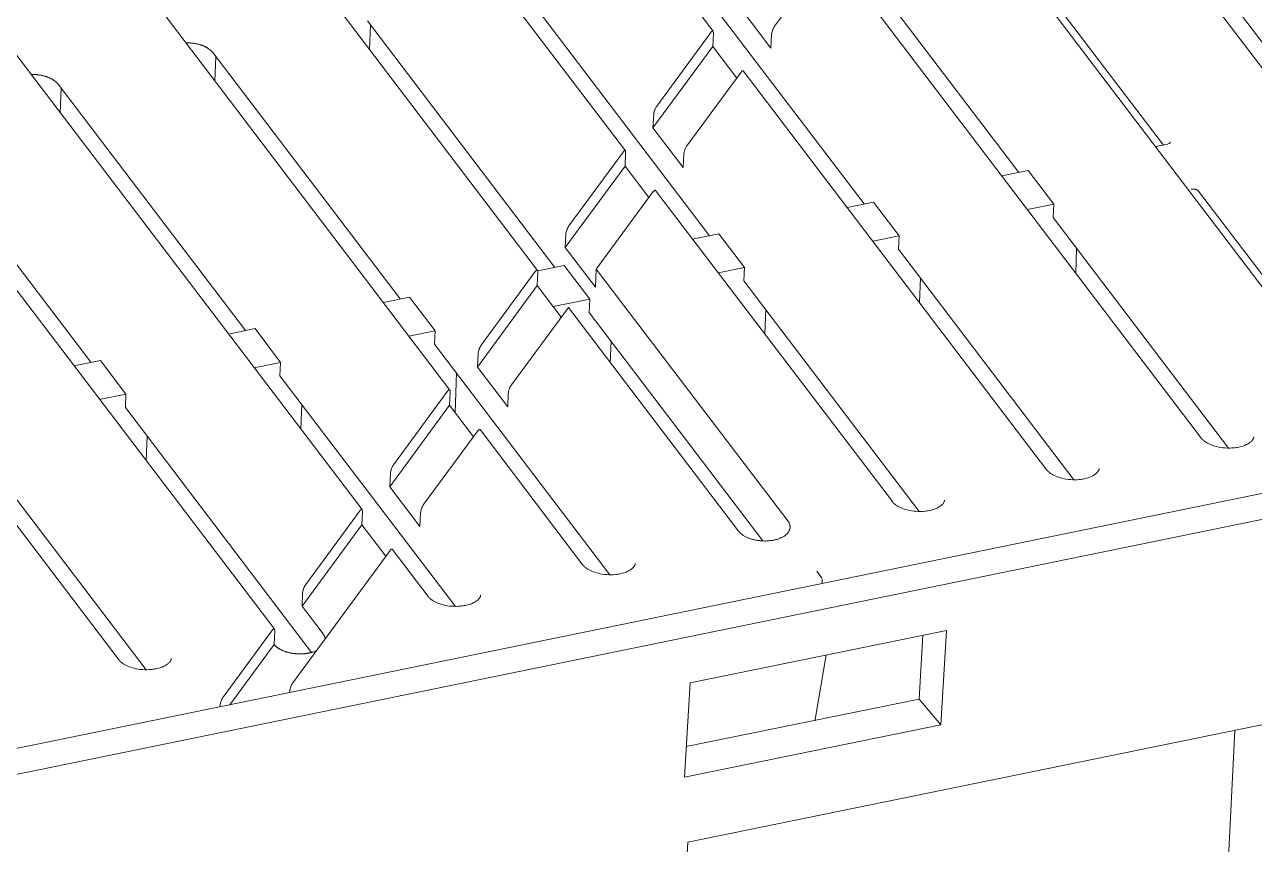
# Model space of a CAD drawing. Header units: millimetres. Extents: x 4267 to 8467, y 166 to 3136.
# Drawn here: x 5061.4 to 5165.8, y 1918.8 to 1988.4 of the extents above; entities that cross this region are included whole.
import ezdxf

# ---------------------------------------------------------------- set-up
doc = ezdxf.new("R2010")
doc.units = ezdxf.units.MM

msp = doc.modelspace()

# ---------------------------------------------------------------- linework, layer by layer
at = {"linetype": 'Continuous', "lineweight": 5}
for p, q in [((5184.27, 1961.27, 326.37), (5150.95, 2005.06, 326.37)), ((5174.35, 1955.74, 326.37), (5138.58, 2002.75, 326.37)), ((5170.91, 1981.01, 326.37), (5155, 2001.92, 326.37)), ((5158.05, 1978.18, 326.37), (5141.87, 1999.45, 326.37)), ((5119.83, 1987.84, 326.37), (5112.68, 1997.23, 326.37)), ((5145.78, 1975.86, 326.37), (5129.86, 1996.77, 326.37)), ((5112.38, 1977.69, 326.37), (5099.55, 1994.54, 326.37)), ((5132.65, 1973.18, 326.37), (5116.74, 1994.09, 326.37)), ((5129.65, 1994.52, 326.37), (5125.05, 1988.26, 326.37)), ((5161.29, 1953.29, 326.37), (5129.84, 1994.62, 326.37)), ((5104.93, 1967.54, 326.37), (5086.43, 1991.85, 326.37)), ((5119.52, 1970.49, 326.37), (5103.61, 1991.4, 326.37)), ((5097.48, 1957.39, 326.37), (5073.3, 1989.17, 326.37)), ((5124.73, 1986.41, 326.37), (5122.17, 1989.78, 326.37)), ((5106.39, 1967.8, 326.37), (5090.48, 1988.71, 326.37)), ((5090.74, 1988.37, 326.37), (5090.67, 1986.28, 326.37)), ((5115.04, 1981.48, 326.37), (5119.63, 1987.74, 326.37)), ((5119.85, 1987.68, 326.37), (5119.79, 1986.54, 326.37)), ((5124.79, 1987.56, 326.37), (5124.73, 1986.41, 326.37)), ((5090.03, 1947.25, 326.37), (5060.17, 1986.48, 326.37)), ((5093.26, 1965.12, 326.37), (5077.35, 1986.03, 326.37)), ((5077.61, 1985.68, 326.37), (5077.54, 1983.59, 326.37)), ((5119.79, 1986.54, 326.37), (5114.72, 1979.63, 326.37)), ((5119.79, 1986.54, 326.37), (5121.83, 1983.87, 326.37)), ((5122.2, 1984.37, 326.37), (5117.6, 1978.11, 326.37)), ((5148.16, 1950.6, 326.37), (5122.39, 1984.47, 326.37)), ((5080.14, 1962.43, 326.37), (5064.23, 1983.34, 326.37)), ((5064.49, 1983, 326.37), (5064.41, 1980.9, 326.37)), ((5067.01, 1959.75, 326.37), (5051.1, 1980.65, 326.37)), ((5114.72, 1979.63, 326.37), (5114.78, 1980.78, 326.37)), ((5117.29, 1976.27, 326.37), (5114.72, 1979.63, 326.37)), ((5082.53, 1937.17, 326.37), (5050.52, 1979.23, 326.37)), ((5107.59, 1971.33, 326.37), (5112.18, 1977.59, 326.37)), ((5112.4, 1977.54, 326.37), (5112.35, 1976.4, 326.37)), ((5117.34, 1977.41, 326.37), (5117.29, 1976.27, 326.37)), ((5158.41, 1978.25, 326.37), (5157.56, 1978.08, 326.37)), ((5112.35, 1976.4, 326.37), (5107.27, 1969.49, 326.37)), ((5112.35, 1976.4, 326.37), (5114.38, 1973.72, 326.37)), ((5144.33, 1975.57, 326.37), (5146.57, 1976.03, 326.37)), ((5146.57, 1976.03, 326.37), (5148.75, 1973.17, 326.37)), ((5114.75, 1974.23, 326.37), (5109.91, 1967.64, 326.37)), ((5135.04, 1947.92, 326.37), (5114.94, 1974.32, 326.37)), ((5175.6, 1955.12, 326.37), (5161.02, 1974.28, 326.37)), ((5131.21, 1972.88, 326.37), (5133.45, 1973.34, 326.37)), ((5133.45, 1973.34, 326.37), (5135.62, 1970.48, 326.37)), ((5148.75, 1973.17, 326.37), (5146.51, 1972.71, 326.37)), ((5148.69, 1972.03, 326.37), (5148.75, 1973.17, 326.37)), ((5163.58, 1952.46, 326.37), (5148.69, 1972.03, 326.37)), ((5107.27, 1969.49, 326.37), (5107.33, 1970.63, 326.37)), ((5118.08, 1970.2, 326.37), (5120.32, 1970.65, 326.37)), ((5120.32, 1970.65, 326.37), (5122.49, 1967.8, 326.37)), ((5135.62, 1970.48, 326.37), (5133.38, 1970.02, 326.37)), ((5135.56, 1969.34, 326.37), (5135.62, 1970.48, 326.37)), ((5069.4, 1934.48, 326.37), (5043.07, 1969.08, 326.37)), ((5109.84, 1966.12, 326.37), (5107.27, 1969.49, 326.37)), ((5150.46, 1949.78, 326.37), (5135.56, 1969.34, 326.37)), ((5150.61, 1967.32, 326.37), (5150.68, 1969.42, 326.37)), ((5104.94, 1967.51, 326.37), (5107.19, 1967.97, 326.37)), ((5107.19, 1967.97, 326.37), (5109.37, 1965.11, 326.37)), ((5100.14, 1961.19, 326.37), (5104.73, 1967.45, 326.37)), ((5104.95, 1967.39, 326.37), (5104.9, 1966.25, 326.37)), ((5109.91, 1967.64, 326.37), (5109.84, 1966.12, 326.37)), ((5126.17, 1946.28, 326.37), (5109.91, 1967.64, 326.37)), ((5122.49, 1967.8, 326.37), (5120.25, 1967.34, 326.37)), ((5122.44, 1966.66, 326.37), (5122.49, 1967.8, 326.37)), ((5137.35, 1964.81, 326.37), (5137.42, 1966.9, 326.37)), ((5104.9, 1966.25, 326.37), (5099.82, 1959.34, 326.37)), ((5104.9, 1966.25, 326.37), (5106.93, 1963.58, 326.37)), ((5137.33, 1947.09, 326.37), (5122.44, 1966.66, 326.37)), ((5091.82, 1964.82, 326.37), (5094.06, 1965.28, 326.37)), ((5094.06, 1965.28, 326.37), (5096.24, 1962.42, 326.37)), ((5109.37, 1965.11, 326.37), (5106.25, 1964.47, 326.37)), ((5109.31, 1963.97, 326.37), (5109.37, 1965.11, 326.37)), ((5107.54, 1964.4, 326.37), (5102.7, 1957.82, 326.37)), ((5107.54, 1964.4, 326.37), (5121.98, 1945.42, 326.37)), ((5124.06, 1944.59, 326.37), (5109.31, 1963.97, 326.37)), ((5124.22, 1962.12, 326.37), (5124.29, 1964.22, 326.37)), ((5078.7, 1962.14, 326.37), (5080.94, 1962.6, 326.37)), ((5080.94, 1962.6, 326.37), (5083.11, 1959.74, 326.37)), ((5096.24, 1962.42, 326.37), (5094, 1961.97, 326.37)), ((5096.18, 1961.29, 326.37), (5096.24, 1962.42, 326.37)), ((5111.07, 1941.72, 326.37), (5096.18, 1961.29, 326.37)), ((5111.1, 1959.71, 326.37), (5111.17, 1961.53, 326.37)), ((5065.57, 1959.45, 326.37), (5067.81, 1959.91, 326.37)), ((5067.81, 1959.91, 326.37), (5069.98, 1957.05, 326.37)), ((5083.11, 1959.74, 326.37), (5080.87, 1959.28, 326.37)), ((5083.05, 1958.6, 326.37), (5083.11, 1959.74, 326.37)), ((5099.82, 1959.34, 326.37), (5099.88, 1960.48, 326.37)), ((5097.95, 1939.03, 326.37), (5083.05, 1958.6, 326.37)), ((5097.92, 1955.48, 326.37), (5098.04, 1958.85, 326.37)), ((5102.39, 1955.97, 326.37), (5099.82, 1959.34, 326.37)), ((5069.98, 1957.05, 326.37), (5067.74, 1956.59, 326.37)), ((5069.93, 1955.91, 326.37), (5069.98, 1957.05, 326.37)), ((5092.69, 1951.04, 326.37), (5097.29, 1957.3, 326.37)), ((5097.5, 1957.24, 326.37), (5097.45, 1956.1, 326.37)), ((5102.44, 1957.11, 326.37), (5102.39, 1955.97, 326.37)), ((5085.74, 1935.13, 326.37), (5069.93, 1955.91, 326.37)), ((5084.84, 1954.07, 326.37), (5084.91, 1956.16, 326.37)), ((5097.45, 1956.1, 326.37), (5092.38, 1949.19, 326.37)), ((5097.45, 1956.1, 326.37), (5099.48, 1953.43, 326.37)), ((5071.71, 1951.38, 326.37), (5071.78, 1953.47, 326.37)), ((5099.85, 1953.93, 326.37), (5095.25, 1947.67, 326.37)), ((5108.78, 1942.54, 326.37), (5100.04, 1954.03, 326.37)), ((5071.69, 1933.66, 326.37), (5056.8, 1953.23, 326.37)), ((4760.94, 1865.64, 326.37), (5179.49, 1951.29, 326.37)), ((5092.38, 1949.19, 326.37), (5092.43, 1950.33, 326.37)), ((4762.39, 1863.74, 326.37), (5180.94, 1949.39, 326.37)), ((5094.94, 1945.82, 326.37), (5092.38, 1949.19, 326.37)), ((5089.84, 1947.15, 326.37), (5085.24, 1940.89, 326.37)), ((5090.05, 1947.09, 326.37), (5090, 1945.95, 326.37)), ((5095, 1946.97, 326.37), (5094.94, 1945.82, 326.37)), ((5090, 1945.95, 326.37), (5084.93, 1939.04, 326.37)), ((5090, 1945.95, 326.37), (5092.03, 1943.28, 326.37)), ((5095.65, 1939.86, 326.37), (5092.59, 1943.88, 326.37)), ((5092.4, 1943.78, 326.37), (5084.15, 1932.55, 326.37)), ((5128.98, 1941.55, 326.37), (5128.62, 1942.03, 326.37)), ((5129.07, 1940.97, 326.37), (5129.08, 1941.26, 326.37)), ((5084.93, 1939.04, 326.37), (5084.98, 1940.19, 326.37)), ((5086.71, 1936.7, 326.37), (5084.93, 1939.04, 326.37)), ((5078.23, 1931.34, 326.37), (5082.41, 1937.03, 326.37)), ((5082.61, 1936.95, 326.37), (5082.55, 1935.81, 326.37)), ((5117.87, 1932.54, 326.37), (5139.64, 1937, 326.37)), ((5137.33, 1931.17, 326.37), (5137.64, 1936.59, 326.37)), ((5139.64, 1937, 326.37), (5139.16, 1928.99, 326.37)), ((5082.55, 1935.81, 326.37), (5078.79, 1930.69, 326.37)), ((5128.5, 1929.42, 326.37), (5129.41, 1934.91, 326.37)), ((5117.39, 1924.53, 326.37), (5117.87, 1932.54, 326.37)), ((5083.9, 1931.85, 326.37), (5083.89, 1931.73, 326.37)), ((5077.96, 1930.52, 326.37), (5077.97, 1930.64, 326.37)), ((5117.55, 1927.13, 326.37), (5137.33, 1931.17, 326.37)), ((5139.16, 1928.99, 326.37), (5137.33, 1931.17, 326.37)), ((5139.16, 1928.99, 326.37), (5117.39, 1924.53, 326.37)), ((5117.68, 1919.01, 326.37), (5167.36, 1929.17, 326.37)), ((5164.12, 1928.51, 326.37), (5162.7, 1900.83, 326.37)), ((5113.08, 1838.53, 326.37), (5117.68, 1919.01, 326.37))]:
    msp.add_line(p, q, dxfattribs=at)
for points in [[(5077.35, 1986.03), (5077.32, 1986.07, 0.012487), (5077.28, 1986.11, 0.011399), (5077.24, 1986.16, 0.010734), (5077.19, 1986.2, 0.010589), (5077.14, 1986.25, 0.010235), (5077.09, 1986.29, 0.009866), (5077.03, 1986.33, 0.009467), (5076.97, 1986.37, 0.009175), (5076.91, 1986.41, 0.00883), (5076.84, 1986.45, 0.008552), (5076.77, 1986.49, 0.00824), (5076.7, 1986.53, 0.00799), (5076.62, 1986.56, 0.007726), (5076.54, 1986.6, 0.007521), (5076.46, 1986.63, 0.007275), (5076.37, 1986.66, 0.007048), (5076.28, 1986.69, 0.006912), (5076.19, 1986.72, 0.006873), (5076.1, 1986.74, 0.006537), (5076.01, 1986.76, 0.00602), (5075.92, 1986.78, 0.00646), (5075.82, 1986.8, 0.007463), (5075.72, 1986.82, 0.005681), (5075.63, 1986.83, 0.002193), (5075.54, 1986.84, 0.00766), (5075.43, 1986.85, 0.012901), (5075.27, 1986.86, 0.006433), (5075.05, 1986.86, 0.00346)], [(5064.23, 1983.34), (5064.19, 1983.38, 0.012487), (5064.15, 1983.43, 0.011399), (5064.11, 1983.47, 0.010734), (5064.06, 1983.52, 0.010589), (5064.01, 1983.56, 0.010235), (5063.96, 1983.6, 0.009866), (5063.9, 1983.65, 0.009467), (5063.84, 1983.69, 0.009175), (5063.78, 1983.73, 0.00883), (5063.71, 1983.77, 0.008551), (5063.64, 1983.81, 0.00824), (5063.57, 1983.84, 0.00799), (5063.49, 1983.88, 0.007726), (5063.41, 1983.91, 0.007521), (5063.33, 1983.94, 0.007275), (5063.24, 1983.98, 0.007048), (5063.16, 1984, 0.006912), (5063.07, 1984.03, 0.006872), (5062.98, 1984.06, 0.006537), (5062.88, 1984.08, 0.00602), (5062.79, 1984.1, 0.00646), (5062.69, 1984.12, 0.007463), (5062.59, 1984.13, 0.005681), (5062.5, 1984.14, 0.002193), (5062.41, 1984.16, 0.00766), (5062.31, 1984.16, 0.012901), (5062.14, 1984.17, 0.006433), (5061.92, 1984.18, 0.00346)], [(5158.52, 1978.3), (5158.53, 1978.3, 0.003774), (5158.53, 1978.3, 0.003742), (5158.54, 1978.31, 0.003733), (5158.54, 1978.31, 0.003758), (5158.55, 1978.32, 0.003769), (5158.55, 1978.32, 0.003777), (5158.56, 1978.32, 0.003781), (5158.56, 1978.33, 0.003792), (5158.56, 1978.33, 0.003797), (5158.57, 1978.33, 0.003805), (5158.57, 1978.34, 0.003808), (5158.58, 1978.34, 0.003813), (5158.58, 1978.35, 0.003819), (5158.59, 1978.35, 0.003831), (5158.59, 1978.35, 0.003823), (5158.6, 1978.36, 0.003803), (5158.6, 1978.36, 0.003837), (5158.6, 1978.37, 0.003918), (5158.61, 1978.37, 0.003805), (5158.61, 1978.38, 0.003553), (5158.61, 1978.38, 0.003922), (5158.62, 1978.39, 0.004676), (5158.62, 1978.39, 0.003543), (5158.63, 1978.4, 0.001211), (5158.63, 1978.4, 0.004999), (5158.63, 1978.41, 0.008585), (5158.64, 1978.42, 0.004184), (5158.65, 1978.43, 0.002211)], [(5158.41, 1978.25), (5158.41, 1978.25, 0.000083), (5158.41, 1978.25, 0.000083), (5158.41, 1978.25, 0.000083), (5158.41, 1978.25, 0.000083), (5158.41, 1978.25, 0.000083), (5158.41, 1978.25, 0.000083), (5158.41, 1978.25, 0.000083), (5158.41, 1978.25, 0.000083), (5158.41, 1978.25, 0.000083), (5158.41, 1978.25, 0.000083), (5158.41, 1978.25, 0.000083), (5158.41, 1978.25, 0.000083), (5158.41, 1978.25, 0.000083), (5158.41, 1978.25, 0.000083), (5158.41, 1978.25, 0.000083), (5158.41, 1978.25, 0.000083), (5158.41, 1978.25, 0.000083), (5158.41, 1978.25, 0.000083), (5158.41, 1978.25, 0.000083), (5158.41, 1978.25, 0.000083), (5158.41, 1978.25, 0.000083), (5158.41, 1978.25, 0.000083), (5158.41, 1978.25, 0.000083), (5158.41, 1978.25, 0.000083), (5158.41, 1978.25, 0.000083), (5158.41, 1978.25, 0.000082), (5158.41, 1978.25, 0.000083), (5158.41, 1978.25, 0.000085), (5158.41, 1978.25, 0.000082), (5158.41, 1978.25, 0.000077), (5158.41, 1978.25, 0.000085), (5158.41, 1978.25, 0.000101), (5158.41, 1978.25, 0.000077), (5158.41, 1978.25, 0.000026), (5158.41, 1978.25, 0.000108), (5158.41, 1978.25, 0.000187), (5158.41, 1978.25, 0.000091), (5158.41, 1978.25, 0.000048)], [(5161.02, 1974.28), (5161.01, 1974.29, 0.016019), (5161, 1974.3, 0.014299), (5160.99, 1974.31, 0.013244), (5160.98, 1974.32, 0.013005), (5160.97, 1974.33, 0.012449), (5160.95, 1974.35, 0.01188), (5160.94, 1974.36, 0.011283), (5160.92, 1974.37, 0.010853), (5160.9, 1974.38, 0.010363), (5160.88, 1974.38, 0.009973), (5160.86, 1974.39, 0.009559), (5160.84, 1974.4, 0.00923), (5160.82, 1974.41, 0.008903), (5160.8, 1974.42, 0.008644), (5160.77, 1974.42, 0.008368), (5160.75, 1974.43, 0.008113), (5160.72, 1974.43, 0.007971), (5160.7, 1974.44, 0.007921), (5160.68, 1974.44, 0.007609), (5160.65, 1974.44, 0.007083), (5160.63, 1974.45, 0.007574), (5160.6, 1974.45, 0.008687), (5160.58, 1974.45, 0.006858), (5160.55, 1974.45, 0.003), (5160.53, 1974.45, 0.009055), (5160.51, 1974.44, 0.015508), (5160.47, 1974.44, 0.008204), (5160.42, 1974.43, 0.004597)], [(5161.24, 1953.34), (5161.24, 1953.33, 0.002114), (5161.25, 1953.33, 0.002053), (5161.26, 1953.32, 0.002027), (5161.26, 1953.31, 0.002042), (5161.27, 1953.3, 0.00204), (5161.28, 1953.29, 0.002035), (5161.28, 1953.28, 0.002027), (5161.29, 1953.28, 0.002027), (5161.3, 1953.27, 0.00202), (5161.31, 1953.26, 0.002018), (5161.31, 1953.25, 0.00201), (5161.32, 1953.24, 0.002009), (5161.33, 1953.23, 0.002001), (5161.34, 1953.23, 0.001999), (5161.34, 1953.22, 0.001991), (5161.35, 1953.21, 0.00199), (5161.36, 1953.2, 0.001981), (5161.37, 1953.19, 0.001979), (5161.38, 1953.18, 0.001971), (5161.39, 1953.17, 0.001969), (5161.4, 1953.17, 0.00196), (5161.41, 1953.16, 0.001957), (5161.42, 1953.15, 0.00195), (5161.43, 1953.14, 0.001951), (5161.44, 1953.13, 0.001937), (5161.45, 1953.12, 0.001921), (5161.46, 1953.11, 0.001931), (5161.47, 1953.1, 0.001972), (5161.48, 1953.1, 0.0019), (5161.49, 1953.09, 0.001761), (5161.5, 1953.08, 0.001954), (5161.51, 1953.07, 0.002348), (5161.52, 1953.06, 0.001739), (5161.53, 1953.05, 0.000529), (5161.54, 1953.04, 0.002506), (5161.56, 1953.03, 0.004283), (5161.58, 1953.02, 0.002026), (5161.61, 1953, 0.001048)], [(5148.11, 1950.65), (5148.12, 1950.65, 0.002115), (5148.12, 1950.64, 0.002054), (5148.13, 1950.63, 0.002028), (5148.14, 1950.62, 0.002042), (5148.14, 1950.61, 0.00204), (5148.15, 1950.61, 0.002036), (5148.16, 1950.6, 0.002027), (5148.16, 1950.59, 0.002027), (5148.17, 1950.58, 0.00202), (5148.18, 1950.57, 0.002018), (5148.19, 1950.56, 0.002011), (5148.19, 1950.56, 0.002009), (5148.2, 1950.55, 0.002001), (5148.21, 1950.54, 0.002), (5148.22, 1950.53, 0.001992), (5148.23, 1950.52, 0.00199), (5148.23, 1950.51, 0.001982), (5148.24, 1950.5, 0.001979), (5148.25, 1950.5, 0.001971), (5148.26, 1950.49, 0.001969), (5148.27, 1950.48, 0.00196), (5148.28, 1950.47, 0.001957), (5148.29, 1950.46, 0.00195), (5148.3, 1950.45, 0.001951), (5148.31, 1950.44, 0.001937), (5148.32, 1950.44, 0.001921), (5148.33, 1950.43, 0.001931), (5148.34, 1950.42, 0.001972), (5148.35, 1950.41, 0.001901), (5148.36, 1950.4, 0.001761), (5148.37, 1950.39, 0.001954), (5148.38, 1950.38, 0.002348), (5148.39, 1950.37, 0.001739), (5148.41, 1950.37, 0.000529), (5148.42, 1950.36, 0.002506), (5148.43, 1950.35, 0.004283), (5148.45, 1950.33, 0.002026), (5148.48, 1950.31, 0.001048)], [(5134.98, 1947.97), (5134.99, 1947.96, 0.002115), (5134.99, 1947.95, 0.002054), (5135, 1947.94, 0.002028), (5135.01, 1947.94, 0.002043), (5135.01, 1947.93, 0.00204), (5135.02, 1947.92, 0.002036), (5135.03, 1947.91, 0.002027), (5135.04, 1947.9, 0.002027), (5135.04, 1947.89, 0.00202), (5135.05, 1947.89, 0.002019), (5135.06, 1947.88, 0.002011), (5135.07, 1947.87, 0.002009), (5135.07, 1947.86, 0.002002), (5135.08, 1947.85, 0.002), (5135.09, 1947.84, 0.001992), (5135.1, 1947.84, 0.00199), (5135.11, 1947.83, 0.001982), (5135.12, 1947.82, 0.00198), (5135.12, 1947.81, 0.001971), (5135.13, 1947.8, 0.001969), (5135.14, 1947.79, 0.00196), (5135.15, 1947.78, 0.001957), (5135.16, 1947.78, 0.00195), (5135.17, 1947.77, 0.001951), (5135.18, 1947.76, 0.001937), (5135.19, 1947.75, 0.001921), (5135.2, 1947.74, 0.001931), (5135.21, 1947.73, 0.001972), (5135.22, 1947.72, 0.001901), (5135.23, 1947.71, 0.001761), (5135.24, 1947.71, 0.001954), (5135.26, 1947.7, 0.002348), (5135.27, 1947.69, 0.001739), (5135.28, 1947.68, 0.000529), (5135.29, 1947.67, 0.002506), (5135.3, 1947.66, 0.004283), (5135.32, 1947.65, 0.002026), (5135.35, 1947.63, 0.001048)], [(5121.98, 1945.42), (5122.04, 1945.35, 0.019382), (5122.1, 1945.28, 0.016957), (5122.17, 1945.22, 0.015459), (5122.25, 1945.15, 0.015114), (5122.34, 1945.09, 0.014341), (5122.44, 1945.03, 0.013564), (5122.54, 1944.97, 0.012774), (5122.65, 1944.91, 0.012215), (5122.77, 1944.86, 0.011604), (5122.9, 1944.81, 0.011121), (5123.03, 1944.76, 0.01064), (5123.17, 1944.72, 0.010262), (5123.31, 1944.69, 0.009907), (5123.45, 1944.65, 0.009614), (5123.6, 1944.63, 0.009368), (5123.75, 1944.61, 0.009151), (5123.89, 1944.6, 0.009001), (5124.04, 1944.59, 0.008854), (5124.19, 1944.58, 0.008781), (5124.33, 1944.58, 0.008677), (5124.47, 1944.59, 0.008698), (5124.6, 1944.6, 0.008696), (5124.74, 1944.62, 0.008709), (5124.86, 1944.63, 0.008574), (5124.98, 1944.66, 0.008985), (5125.1, 1944.68, 0.009303), (5125.22, 1944.71, 0.009531), (5125.34, 1944.75, 0.010378), (5125.45, 1944.79, 0.011167), (5125.56, 1944.84, 0.012012), (5125.67, 1944.89, 0.012928), (5125.77, 1944.94, 0.014072), (5125.86, 1945, 0.015316), (5125.95, 1945.06, 0.016745), (5126.03, 1945.13, 0.018258), (5126.11, 1945.2, 0.019839), (5126.17, 1945.27, 0.021764), (5126.23, 1945.35, 0.023931), (5126.27, 1945.43, 0.025226), (5126.31, 1945.5, 0.02529), (5126.34, 1945.58, 0.028562), (5126.35, 1945.67, 0.03398), (5126.36, 1945.75, 0.027334), (5126.36, 1945.83, 0.012267), (5126.35, 1945.9, 0.035023), (5126.33, 1945.99, 0.054815), (5126.27, 1946.11, 0.025756), (5126.17, 1946.28, 0.013443)], [(5108.73, 1942.6), (5108.73, 1942.59, 0.002116), (5108.74, 1942.58, 0.002055), (5108.75, 1942.57, 0.002029), (5108.75, 1942.56, 0.002043), (5108.76, 1942.56, 0.002041), (5108.77, 1942.55, 0.002036), (5108.77, 1942.54, 0.002028), (5108.78, 1942.53, 0.002028), (5108.79, 1942.52, 0.002021), (5108.8, 1942.51, 0.002019), (5108.8, 1942.51, 0.002011), (5108.81, 1942.5, 0.00201), (5108.82, 1942.49, 0.002002), (5108.83, 1942.48, 0.002), (5108.83, 1942.47, 0.001992), (5108.84, 1942.46, 0.00199), (5108.85, 1942.45, 0.001982), (5108.86, 1942.45, 0.00198), (5108.87, 1942.44, 0.001972), (5108.88, 1942.43, 0.00197), (5108.89, 1942.42, 0.001961), (5108.9, 1942.41, 0.001957), (5108.91, 1942.4, 0.00195), (5108.92, 1942.39, 0.001952), (5108.93, 1942.39, 0.001937), (5108.94, 1942.38, 0.001921), (5108.95, 1942.37, 0.001932), (5108.96, 1942.36, 0.001972), (5108.97, 1942.35, 0.001901), (5108.98, 1942.34, 0.001761), (5108.99, 1942.33, 0.001954), (5109, 1942.32, 0.002348), (5109.01, 1942.31, 0.001739), (5109.02, 1942.31, 0.000529), (5109.03, 1942.3, 0.002506), (5109.05, 1942.29, 0.004283), (5109.07, 1942.27, 0.002026), (5109.1, 1942.25, 0.001048)], [(5129.08, 1941.26), (5129.08, 1941.26, -0.000005), (5129.08, 1941.26, -0.000005), (5129.08, 1941.26, -0.000005), (5129.08, 1941.26, -0.000005), (5129.08, 1941.26, -0.000005), (5129.08, 1941.26, -0.000005), (5129.08, 1941.26, -0.000005), (5129.08, 1941.26, -0.000005), (5129.08, 1941.26, -0.000005), (5129.08, 1941.26, -0.000005), (5129.08, 1941.26, -0.000005), (5129.08, 1941.26, -0.000005), (5129.08, 1941.26, -0.000005), (5129.08, 1941.26, -0.000005), (5129.08, 1941.26, -0.000005), (5129.08, 1941.26, -0.000005), (5129.08, 1941.26, -0.000005), (5129.08, 1941.26, -0.000005), (5129.08, 1941.26, -0.000005), (5129.08, 1941.26, -0.000005), (5129.08, 1941.26, -0.000005), (5129.08, 1941.26, -0.000005), (5129.08, 1941.26, -0.000005), (5129.08, 1941.26, -0.000005), (5129.08, 1941.26, -0.000005), (5129.08, 1941.26, -0.000005), (5129.08, 1941.26, -0.000005), (5129.08, 1941.26, -0.000005), (5129.08, 1941.26, -0.000005), (5129.08, 1941.26, -0.000005), (5129.08, 1941.26, -0.000005), (5129.08, 1941.26, -0.000006), (5129.08, 1941.26, -0.000005), (5129.08, 1941.26, -0.000002), (5129.08, 1941.26, -0.000007), (5129.08, 1941.26, -0.000011), (5129.08, 1941.26, -0.000006), (5129.08, 1941.26, -0.000003)], [(5095.6, 1939.91), (5095.61, 1939.9, 0.002116), (5095.61, 1939.89, 0.002055), (5095.62, 1939.89, 0.002029), (5095.62, 1939.88, 0.002043), (5095.63, 1939.87, 0.002041), (5095.64, 1939.86, 0.002037), (5095.65, 1939.85, 0.002028), (5095.65, 1939.84, 0.002028), (5095.66, 1939.84, 0.002021), (5095.67, 1939.83, 0.002019), (5095.68, 1939.82, 0.002012), (5095.68, 1939.81, 0.00201), (5095.69, 1939.8, 0.002002), (5095.7, 1939.79, 0.002), (5095.71, 1939.79, 0.001992), (5095.72, 1939.78, 0.00199), (5095.72, 1939.77, 0.001982), (5095.73, 1939.76, 0.00198), (5095.74, 1939.75, 0.001972), (5095.75, 1939.74, 0.00197), (5095.76, 1939.73, 0.001961), (5095.77, 1939.73, 0.001957), (5095.78, 1939.72, 0.00195), (5095.79, 1939.71, 0.001952), (5095.8, 1939.7, 0.001937), (5095.81, 1939.69, 0.001921), (5095.82, 1939.68, 0.001932), (5095.83, 1939.67, 0.001972), (5095.84, 1939.66, 0.001901), (5095.85, 1939.66, 0.001762), (5095.86, 1939.65, 0.001954), (5095.87, 1939.64, 0.002348), (5095.88, 1939.63, 0.001739), (5095.9, 1939.62, 0.000529), (5095.91, 1939.61, 0.002506), (5095.92, 1939.6, 0.004283), (5095.94, 1939.59, 0.002026), (5095.97, 1939.57, 0.001048)], [(5086.89, 1936.29), (5086.89, 1936.3, 0.005001), (5086.89, 1936.31, 0.00502), (5086.89, 1936.33, 0.004997), (5086.88, 1936.34, 0.004931), (5086.88, 1936.36, 0.004878), (5086.88, 1936.37, 0.004828), (5086.87, 1936.39, 0.004777), (5086.87, 1936.4, 0.004718), (5086.86, 1936.42, 0.004663), (5086.86, 1936.43, 0.004603), (5086.85, 1936.44, 0.004546), (5086.85, 1936.46, 0.004481), (5086.84, 1936.47, 0.004424), (5086.84, 1936.49, 0.004367), (5086.83, 1936.5, 0.004297), (5086.83, 1936.51, 0.004208), (5086.82, 1936.53, 0.004181), (5086.81, 1936.54, 0.004192), (5086.81, 1936.55, 0.00402), (5086.8, 1936.57, 0.003709), (5086.79, 1936.58, 0.00401), (5086.78, 1936.59, 0.004661), (5086.77, 1936.61, 0.003518), (5086.77, 1936.62, 0.001282), (5086.76, 1936.63, 0.004787), (5086.75, 1936.65, 0.007976), (5086.73, 1936.67, 0.003858), (5086.71, 1936.7, 0.002046)], [(5082.55, 1935.81), (5082.58, 1935.77, 0.011049), (5082.62, 1935.73, 0.010161), (5082.66, 1935.69, 0.009618), (5082.7, 1935.65, 0.009501), (5082.75, 1935.61, 0.009213), (5082.8, 1935.57, 0.008914), (5082.85, 1935.53, 0.008588), (5082.91, 1935.49, 0.00835), (5082.96, 1935.45, 0.008066), (5083.02, 1935.42, 0.007836), (5083.09, 1935.38, 0.007578), (5083.15, 1935.35, 0.007372), (5083.22, 1935.32, 0.007145), (5083.3, 1935.28, 0.006962), (5083.37, 1935.25, 0.006764), (5083.45, 1935.22, 0.006602), (5083.52, 1935.2, 0.006433), (5083.6, 1935.17, 0.006293), (5083.69, 1935.15, 0.006151), (5083.77, 1935.12, 0.00603), (5083.86, 1935.1, 0.005913), (5083.94, 1935.08, 0.005811), (5084.03, 1935.07, 0.005717), (5084.12, 1935.05, 0.005631), (5084.21, 1935.04, 0.005559), (5084.29, 1935.03, 0.005489), (5084.38, 1935.02, 0.005436), (5084.47, 1935.01, 0.005381), (5084.56, 1935.01, 0.005347), (5084.65, 1935, 0.005305), (5084.74, 1935, 0.005287), (5084.82, 1935, 0.005254), (5084.91, 1935, 0.005257), (5084.99, 1935.01, 0.005249), (5085.08, 1935.01, 0.005248), (5085.16, 1935.02, 0.005203), (5085.24, 1935.03, 0.005281), (5085.32, 1935.04, 0.005412), (5085.39, 1935.05, 0.005272), (5085.47, 1935.07, 0.004844), (5085.54, 1935.08, 0.005546), (5085.61, 1935.1, 0.006886), (5085.68, 1935.11, 0.005156), (5085.75, 1935.13, 0.00147), (5085.81, 1935.15, 0.008017), (5085.89, 1935.17, 0.014933), (5086.01, 1935.22, 0.00751), (5086.16, 1935.28, 0.003951)], [(5069.34, 1934.54), (5069.35, 1934.53, 0.002117), (5069.36, 1934.52, 0.002056), (5069.36, 1934.51, 0.00203), (5069.37, 1934.5, 0.002044), (5069.38, 1934.5, 0.002042), (5069.38, 1934.49, 0.002037), (5069.39, 1934.48, 0.002029), (5069.4, 1934.47, 0.002029), (5069.4, 1934.46, 0.002021), (5069.41, 1934.46, 0.00202), (5069.42, 1934.45, 0.002012), (5069.43, 1934.44, 0.002011), (5069.44, 1934.43, 0.002003), (5069.44, 1934.42, 0.002001), (5069.45, 1934.41, 0.001993), (5069.46, 1934.4, 0.001991), (5069.47, 1934.4, 0.001983), (5069.48, 1934.39, 0.00198), (5069.49, 1934.38, 0.001972), (5069.5, 1934.37, 0.00197), (5069.5, 1934.36, 0.001961), (5069.51, 1934.35, 0.001958), (5069.52, 1934.34, 0.001951), (5069.53, 1934.34, 0.001952), (5069.54, 1934.33, 0.001938), (5069.55, 1934.32, 0.001922), (5069.56, 1934.31, 0.001932), (5069.57, 1934.3, 0.001972), (5069.58, 1934.29, 0.001901), (5069.59, 1934.28, 0.001762), (5069.61, 1934.27, 0.001955), (5069.62, 1934.27, 0.002348), (5069.63, 1934.26, 0.001739), (5069.64, 1934.25, 0.000529), (5069.65, 1934.24, 0.002506), (5069.66, 1934.23, 0.004283), (5069.68, 1934.21, 0.002026), (5069.71, 1934.19, 0.001048)]]:
    msp.add_lwpolyline(points, format="xyb", dxfattribs=at)
for points, knots in [([(5119.63, 1987.74, 326.37), (5119.65, 1987.77, 326.37), (5119.67, 1987.79, 326.37), (5119.69, 1987.81, 326.37), (5119.7, 1987.82, 326.37), (5119.71, 1987.82, 326.37), (5119.71, 1987.83, 326.37), (5119.72, 1987.83, 326.37), (5119.72, 1987.83, 326.37), (5119.72, 1987.83, 326.37), (5119.72, 1987.83, 326.37), (5119.74, 1987.85, 326.37), (5119.75, 1987.85, 326.37), (5119.77, 1987.86, 326.37), (5119.77, 1987.86, 326.37), (5119.78, 1987.86, 326.37), (5119.79, 1987.86, 326.37), (5119.79, 1987.86, 326.37), (5119.79, 1987.86, 326.37), (5119.84, 1987.85, 326.37), (5119.86, 1987.78, 326.37), (5119.85, 1987.68, 326.37)], [0, 0, 0, 0, 0.125, 0.125, 0.1875, 0.1875, 0.21875, 0.234375, 0.242188, 0.242188, 0.25, 0.25, 0.375, 0.375, 0.4375, 0.4375, 0.46875, 0.46875, 0.5, 0.5, 1, 1, 1, 1]), ([(5125.05, 1988.26, 326.37), (5125.03, 1988.23, 326.37), (5125.01, 1988.21, 326.37), (5124.99, 1988.17, 326.37), (5124.98, 1988.16, 326.37), (5124.97, 1988.14, 326.37), (5124.97, 1988.13, 326.37), (5124.96, 1988.12, 326.37), (5124.96, 1988.12, 326.37), (5124.96, 1988.12, 326.37), (5124.96, 1988.12, 326.37), (5124.94, 1988.08, 326.37), (5124.93, 1988.05, 326.37), (5124.91, 1988, 326.37), (5124.9, 1987.98, 326.37), (5124.89, 1987.96, 326.37), (5124.89, 1987.95, 326.37), (5124.88, 1987.94, 326.37), (5124.88, 1987.93, 326.37), (5124.83, 1987.78, 326.37), (5124.8, 1987.65, 326.37), (5124.79, 1987.56, 326.37)], [0, 0, 0, 0, 0.125, 0.125, 0.1875, 0.1875, 0.21875, 0.234375, 0.242188, 0.242188, 0.25, 0.25, 0.375, 0.375, 0.4375, 0.4375, 0.46875, 0.46875, 0.5, 0.5, 1, 1, 1, 1]), ([(5122.39, 1984.47, 326.37), (5122.39, 1984.47, 326.37), (5122.39, 1984.47, 326.37), (5122.38, 1984.48, 326.37), (5122.38, 1984.48, 326.37), (5122.37, 1984.49, 326.37), (5122.36, 1984.49, 326.37), (5122.36, 1984.49, 326.37), (5122.35, 1984.49, 326.37), (5122.34, 1984.49, 326.37), (5122.32, 1984.49, 326.37), (5122.31, 1984.49, 326.37), (5122.3, 1984.48, 326.37), (5122.3, 1984.48, 326.37), (5122.29, 1984.47, 326.37), (5122.29, 1984.47, 326.37), (5122.28, 1984.47, 326.37), (5122.28, 1984.47, 326.37), (5122.26, 1984.45, 326.37), (5122.24, 1984.43, 326.37), (5122.2, 1984.37, 326.37)], [0.3658308, 0.3658308, 0.3658308, 0.3658308, 0.375, 0.375, 0.4375, 0.46875, 0.46875, 0.5, 0.5, 0.625, 0.625, 0.6875, 0.6875, 0.71875, 0.734375, 0.7421875, 0.7421875, 0.75, 0.75, 1, 1, 1, 1]), ([(5114.78, 1980.78, 326.37), (5114.78, 1980.82, 326.37), (5114.79, 1980.88, 326.37), (5114.81, 1980.95, 326.37), (5114.81, 1980.97, 326.37), (5114.83, 1981.04, 326.37), (5114.84, 1981.09, 326.37), (5114.89, 1981.21, 326.37), (5114.92, 1981.27, 326.37), (5114.96, 1981.35, 326.37), (5114.96, 1981.36, 326.37), (5114.99, 1981.41, 326.37), (5115.01, 1981.45, 326.37), (5115.04, 1981.48, 326.37)], [0, 0, 0, 0, 0.25, 0.25, 0.3125, 0.3125, 0.5, 0.5, 0.75, 0.75, 0.8125, 0.8125, 1, 1, 1, 1]), ([(5112.18, 1977.59, 326.37), (5112.2, 1977.62, 326.37), (5112.22, 1977.64, 326.37), (5112.24, 1977.66, 326.37), (5112.25, 1977.67, 326.37), (5112.26, 1977.68, 326.37), (5112.26, 1977.68, 326.37), (5112.27, 1977.68, 326.37), (5112.27, 1977.68, 326.37), (5112.27, 1977.69, 326.37), (5112.27, 1977.69, 326.37), (5112.29, 1977.7, 326.37), (5112.3, 1977.71, 326.37), (5112.32, 1977.71, 326.37), (5112.33, 1977.71, 326.37), (5112.33, 1977.71, 326.37), (5112.34, 1977.71, 326.37), (5112.34, 1977.71, 326.37), (5112.34, 1977.71, 326.37), (5112.39, 1977.7, 326.37), (5112.41, 1977.63, 326.37), (5112.4, 1977.54, 326.37)], [0, 0, 0, 0, 0.125, 0.125, 0.1875, 0.1875, 0.21875, 0.234375, 0.242188, 0.242188, 0.25, 0.25, 0.375, 0.375, 0.4375, 0.4375, 0.46875, 0.46875, 0.5, 0.5, 1, 1, 1, 1]), ([(5117.6, 1978.11, 326.37), (5117.58, 1978.09, 326.37), (5117.56, 1978.06, 326.37), (5117.54, 1978.02, 326.37), (5117.53, 1978.01, 326.37), (5117.52, 1977.99, 326.37), (5117.52, 1977.98, 326.37), (5117.52, 1977.98, 326.37), (5117.51, 1977.97, 326.37), (5117.51, 1977.97, 326.37), (5117.51, 1977.97, 326.37), (5117.49, 1977.93, 326.37), (5117.48, 1977.9, 326.37), (5117.46, 1977.85, 326.37), (5117.45, 1977.83, 326.37), (5117.44, 1977.81, 326.37), (5117.44, 1977.8, 326.37), (5117.43, 1977.79, 326.37), (5117.43, 1977.78, 326.37), (5117.38, 1977.63, 326.37), (5117.35, 1977.5, 326.37), (5117.34, 1977.41, 326.37)], [0, 0, 0, 0, 0.125, 0.125, 0.1875, 0.1875, 0.21875, 0.234375, 0.242188, 0.242188, 0.25, 0.25, 0.375, 0.375, 0.4375, 0.4375, 0.46875, 0.46875, 0.5, 0.5, 1, 1, 1, 1]), ([(5114.75, 1974.23, 326.37), (5114.77, 1974.26, 326.37), (5114.79, 1974.28, 326.37), (5114.82, 1974.31, 326.37), (5114.83, 1974.31, 326.37), (5114.86, 1974.34, 326.37), (5114.89, 1974.35, 326.37), (5114.92, 1974.34, 326.37), (5114.93, 1974.33, 326.37), (5114.94, 1974.32, 326.37)], [0, 0, 0, 0, 0.1875, 0.1875, 0.25, 0.25, 0.5, 0.5, 0.631412, 0.631412, 0.631412, 0.631412]), ([(5107.33, 1970.63, 326.37), (5107.33, 1970.68, 326.37), (5107.34, 1970.73, 326.37), (5107.36, 1970.82, 326.37), (5107.37, 1970.86, 326.37), (5107.38, 1970.91, 326.37), (5107.39, 1970.93, 326.37), (5107.4, 1970.96, 326.37), (5107.41, 1970.98, 326.37), (5107.41, 1970.98, 326.37), (5107.42, 1971.02, 326.37), (5107.44, 1971.05, 326.37), (5107.46, 1971.1, 326.37), (5107.47, 1971.12, 326.37), (5107.48, 1971.15, 326.37), (5107.48, 1971.16, 326.37), (5107.49, 1971.17, 326.37), (5107.49, 1971.18, 326.37), (5107.5, 1971.18, 326.37), (5107.5, 1971.19, 326.37), (5107.52, 1971.22, 326.37), (5107.55, 1971.28, 326.37), (5107.59, 1971.33, 326.37)], [0, 0, 0, 0, 0.25, 0.25, 0.375, 0.375, 0.4375, 0.46875, 0.46875, 0.5, 0.5, 0.625, 0.625, 0.6875, 0.6875, 0.71875, 0.734375, 0.742188, 0.742188, 0.75, 0.75, 1, 1, 1, 1]), ([(5104.73, 1967.45, 326.37), (5104.75, 1967.47, 326.37), (5104.77, 1967.49, 326.37), (5104.79, 1967.52, 326.37), (5104.8, 1967.52, 326.37), (5104.81, 1967.53, 326.37), (5104.81, 1967.53, 326.37), (5104.82, 1967.54, 326.37), (5104.82, 1967.54, 326.37), (5104.82, 1967.54, 326.37), (5104.82, 1967.54, 326.37), (5104.84, 1967.55, 326.37), (5104.85, 1967.56, 326.37), (5104.87, 1967.56, 326.37), (5104.88, 1967.57, 326.37), (5104.88, 1967.57, 326.37), (5104.89, 1967.57, 326.37), (5104.89, 1967.57, 326.37), (5104.89, 1967.56, 326.37), (5104.94, 1967.55, 326.37), (5104.96, 1967.48, 326.37), (5104.95, 1967.39, 326.37)], [0, 0, 0, 0, 0.125, 0.125, 0.1875, 0.1875, 0.21875, 0.234375, 0.242188, 0.242188, 0.25, 0.25, 0.375, 0.375, 0.4375, 0.4375, 0.46875, 0.46875, 0.5, 0.5, 1, 1, 1, 1]), ([(5099.88, 1960.48, 326.37), (5099.88, 1960.53, 326.37), (5099.89, 1960.58, 326.37), (5099.91, 1960.68, 326.37), (5099.92, 1960.71, 326.37), (5099.94, 1960.76, 326.37), (5099.94, 1960.79, 326.37), (5099.95, 1960.81, 326.37), (5099.96, 1960.83, 326.37), (5099.96, 1960.84, 326.37), (5099.98, 1960.88, 326.37), (5099.99, 1960.91, 326.37), (5100.01, 1960.96, 326.37), (5100.02, 1960.97, 326.37), (5100.03, 1961, 326.37), (5100.03, 1961.01, 326.37), (5100.04, 1961.02, 326.37), (5100.05, 1961.03, 326.37), (5100.05, 1961.04, 326.37), (5100.05, 1961.04, 326.37), (5100.07, 1961.08, 326.37), (5100.1, 1961.13, 326.37), (5100.14, 1961.19, 326.37)], [0, 0, 0, 0, 0.25, 0.25, 0.375, 0.375, 0.4375, 0.46875, 0.46875, 0.5, 0.5, 0.625, 0.625, 0.6875, 0.6875, 0.71875, 0.734375, 0.742188, 0.742188, 0.75, 0.75, 1, 1, 1, 1]), ([(5102.7, 1957.82, 326.37), (5102.68, 1957.79, 326.37), (5102.66, 1957.76, 326.37), (5102.64, 1957.73, 326.37), (5102.63, 1957.71, 326.37), (5102.63, 1957.7, 326.37), (5102.62, 1957.69, 326.37), (5102.62, 1957.68, 326.37), (5102.61, 1957.68, 326.37), (5102.61, 1957.67, 326.37), (5102.61, 1957.67, 326.37), (5102.6, 1957.64, 326.37), (5102.58, 1957.61, 326.37), (5102.56, 1957.56, 326.37), (5102.55, 1957.54, 326.37), (5102.54, 1957.52, 326.37), (5102.54, 1957.51, 326.37), (5102.53, 1957.49, 326.37), (5102.53, 1957.49, 326.37), (5102.48, 1957.34, 326.37), (5102.45, 1957.21, 326.37), (5102.44, 1957.11, 326.37)], [0, 0, 0, 0, 0.125, 0.125, 0.1875, 0.1875, 0.21875, 0.234375, 0.242188, 0.242188, 0.25, 0.25, 0.375, 0.375, 0.4375, 0.4375, 0.46875, 0.46875, 0.5, 0.5, 1, 1, 1, 1]), ([(5097.29, 1957.3, 326.37), (5097.31, 1957.33, 326.37), (5097.32, 1957.35, 326.37), (5097.34, 1957.37, 326.37), (5097.35, 1957.37, 326.37), (5097.36, 1957.38, 326.37), (5097.36, 1957.38, 326.37), (5097.37, 1957.39, 326.37), (5097.37, 1957.39, 326.37), (5097.37, 1957.39, 326.37), (5097.37, 1957.39, 326.37), (5097.39, 1957.4, 326.37), (5097.4, 1957.41, 326.37), (5097.42, 1957.42, 326.37), (5097.43, 1957.42, 326.37), (5097.44, 1957.42, 326.37), (5097.44, 1957.42, 326.37), (5097.44, 1957.42, 326.37), (5097.45, 1957.42, 326.37), (5097.49, 1957.41, 326.37), (5097.51, 1957.34, 326.37), (5097.5, 1957.24, 326.37)], [0, 0, 0, 0, 0.125, 0.125, 0.1875, 0.1875, 0.21875, 0.234375, 0.242188, 0.242188, 0.25, 0.25, 0.375, 0.375, 0.4375, 0.4375, 0.46875, 0.46875, 0.5, 0.5, 1, 1, 1, 1]), ([(5100.04, 1954.03, 326.37), (5100.04, 1954.03, 326.37), (5100.04, 1954.03, 326.37), (5100.03, 1954.04, 326.37), (5100.03, 1954.04, 326.37), (5100.02, 1954.05, 326.37), (5100.02, 1954.05, 326.37), (5100.01, 1954.05, 326.37), (5100, 1954.05, 326.37), (5099.99, 1954.05, 326.37), (5099.97, 1954.05, 326.37), (5099.96, 1954.04, 326.37), (5099.95, 1954.04, 326.37), (5099.95, 1954.03, 326.37), (5099.94, 1954.03, 326.37), (5099.94, 1954.03, 326.37), (5099.94, 1954.03, 326.37), (5099.93, 1954.02, 326.37), (5099.92, 1954.01, 326.37), (5099.89, 1953.99, 326.37), (5099.85, 1953.93, 326.37)], [0.3658302, 0.3658302, 0.3658302, 0.3658302, 0.375, 0.375, 0.4375, 0.46875, 0.46875, 0.5, 0.5, 0.625, 0.625, 0.6875, 0.6875, 0.71875, 0.734375, 0.7421875, 0.7421875, 0.75, 0.75, 1, 1, 1, 1]), ([(5165.72, 1953.41, 326.37), (5165.72, 1953.41, 326.37), (5165.72, 1953.41, 326.37), (5165.72, 1953.41, 326.37), (5165.72, 1953.4, 326.37), (5165.72, 1953.4, 326.37), (5165.72, 1953.39, 326.37), (5165.72, 1953.38, 326.37), (5165.72, 1953.35, 326.37), (5165.71, 1953.32, 326.37), (5165.69, 1953.27, 326.37), (5165.66, 1953.21, 326.37), (5165.58, 1953.09, 326.37), (5165.43, 1952.94, 326.37), (5165.06, 1952.72, 326.37), (5164.68, 1952.6, 326.37), (5164.44, 1952.55, 326.37)], [0, 0, 0, 0, 0.0014058, 0.002815, 0.0045808, 0.0081288, 0.009911, 0.0188933, 0.0280127, 0.0512958, 0.0632609, 0.1061413, 0.138156, 0.2060903, 0.2933814, 0.4156782, 0.4156782, 0.4156782, 0.4156782]), ([(5164.44, 1952.55, 326.37), (5164.31, 1952.52, 326.37), (5163.71, 1952.43, 326.37), (5162.6, 1952.5, 326.37), (5161.85, 1952.83, 326.37), (5161.61, 1953, 326.37)], [0.4156782, 0.4156782, 0.4156782, 0.4156782, 0.4793235, 0.7064299, 0.8936242, 0.8936242, 0.8936242, 0.8936242]), ([(5092.43, 1950.33, 326.37), (5092.43, 1950.38, 326.37), (5092.44, 1950.44, 326.37), (5092.46, 1950.51, 326.37), (5092.46, 1950.53, 326.37), (5092.48, 1950.6, 326.37), (5092.5, 1950.65, 326.37), (5092.54, 1950.77, 326.37), (5092.57, 1950.83, 326.37), (5092.61, 1950.91, 326.37), (5092.61, 1950.92, 326.37), (5092.64, 1950.97, 326.37), (5092.67, 1951.01, 326.37), (5092.69, 1951.04, 326.37)], [0, 0, 0, 0, 0.25, 0.25, 0.3125, 0.3125, 0.5, 0.5, 0.75, 0.75, 0.8125, 0.8125, 1, 1, 1, 1]), ([(5151.31, 1949.86, 326.37), (5151.18, 1949.83, 326.37), (5150.58, 1949.74, 326.37), (5149.47, 1949.82, 326.37), (5148.72, 1950.15, 326.37), (5148.48, 1950.31, 326.37)], [0.4156782, 0.4156782, 0.4156782, 0.4156782, 0.4793235, 0.7064299, 0.8936242, 0.8936242, 0.8936242, 0.8936242]), ([(5152.6, 1950.73, 326.37), (5152.6, 1950.72, 326.37), (5152.6, 1950.72, 326.37), (5152.6, 1950.72, 326.37), (5152.59, 1950.72, 326.37), (5152.59, 1950.71, 326.37), (5152.59, 1950.7, 326.37), (5152.59, 1950.69, 326.37), (5152.59, 1950.66, 326.37), (5152.58, 1950.63, 326.37), (5152.56, 1950.58, 326.37), (5152.53, 1950.52, 326.37), (5152.45, 1950.41, 326.37), (5152.3, 1950.25, 326.37), (5151.93, 1950.03, 326.37), (5151.55, 1949.91, 326.37), (5151.31, 1949.86, 326.37)], [0, 0, 0, 0, 0.0014058, 0.002815, 0.0045808, 0.0081288, 0.009911, 0.0188933, 0.0280127, 0.0512958, 0.0632609, 0.1061413, 0.138156, 0.2060903, 0.2933814, 0.4156782, 0.4156782, 0.4156782, 0.4156782]), ([(5089.84, 1947.15, 326.37), (5089.86, 1947.18, 326.37), (5089.87, 1947.2, 326.37), (5089.89, 1947.22, 326.37), (5089.9, 1947.23, 326.37), (5089.91, 1947.23, 326.37), (5089.91, 1947.24, 326.37), (5089.92, 1947.24, 326.37), (5089.92, 1947.24, 326.37), (5089.92, 1947.24, 326.37), (5089.92, 1947.24, 326.37), (5089.94, 1947.26, 326.37), (5089.95, 1947.26, 326.37), (5089.97, 1947.27, 326.37), (5089.98, 1947.27, 326.37), (5089.99, 1947.27, 326.37), (5089.99, 1947.27, 326.37), (5089.99, 1947.27, 326.37), (5090, 1947.27, 326.37), (5090.04, 1947.26, 326.37), (5090.06, 1947.19, 326.37), (5090.05, 1947.09, 326.37)], [0, 0, 0, 0, 0.125, 0.125, 0.1875, 0.1875, 0.21875, 0.234375, 0.242188, 0.242188, 0.25, 0.25, 0.375, 0.375, 0.4375, 0.4375, 0.46875, 0.46875, 0.5, 0.5, 1, 1, 1, 1]), ([(5095.25, 1947.67, 326.37), (5095.23, 1947.64, 326.37), (5095.21, 1947.62, 326.37), (5095.19, 1947.58, 326.37), (5095.19, 1947.57, 326.37), (5095.18, 1947.55, 326.37), (5095.17, 1947.54, 326.37), (5095.17, 1947.53, 326.37), (5095.17, 1947.53, 326.37), (5095.16, 1947.53, 326.37), (5095.16, 1947.53, 326.37), (5095.15, 1947.49, 326.37), (5095.13, 1947.46, 326.37), (5095.11, 1947.41, 326.37), (5095.1, 1947.39, 326.37), (5095.09, 1947.37, 326.37), (5095.09, 1947.36, 326.37), (5095.08, 1947.35, 326.37), (5095.08, 1947.34, 326.37), (5095.03, 1947.19, 326.37), (5095, 1947.06, 326.37), (5095, 1946.97, 326.37)], [0, 0, 0, 0, 0.125, 0.125, 0.1875, 0.1875, 0.21875, 0.234375, 0.242188, 0.242188, 0.25, 0.25, 0.375, 0.375, 0.4375, 0.4375, 0.46875, 0.46875, 0.5, 0.5, 1, 1, 1, 1]), ([(5138.18, 1947.17, 326.37), (5138.06, 1947.15, 326.37), (5137.45, 1947.05, 326.37), (5136.34, 1947.13, 326.37), (5135.59, 1947.46, 326.37), (5135.35, 1947.63, 326.37)], [0.4156782, 0.4156782, 0.4156782, 0.4156782, 0.4793235, 0.7064299, 0.8936242, 0.8936242, 0.8936242, 0.8936242]), ([(5139.47, 1948.04, 326.37), (5139.47, 1948.04, 326.37), (5139.47, 1948.04, 326.37), (5139.47, 1948.03, 326.37), (5139.47, 1948.03, 326.37), (5139.47, 1948.03, 326.37), (5139.47, 1948.02, 326.37), (5139.46, 1948, 326.37), (5139.46, 1947.98, 326.37), (5139.45, 1947.95, 326.37), (5139.43, 1947.9, 326.37), (5139.4, 1947.83, 326.37), (5139.33, 1947.72, 326.37), (5139.17, 1947.57, 326.37), (5138.81, 1947.34, 326.37), (5138.42, 1947.22, 326.37), (5138.18, 1947.17, 326.37)], [0, 0, 0, 0, 0.0014058, 0.002815, 0.0045808, 0.0081288, 0.009911, 0.0188933, 0.0280127, 0.0512958, 0.0632609, 0.1061413, 0.138156, 0.2060903, 0.2933814, 0.4156782, 0.4156782, 0.4156782, 0.4156782]), ([(5092.59, 1943.88, 326.37), (5092.59, 1943.88, 326.37), (5092.59, 1943.88, 326.37), (5092.59, 1943.89, 326.37), (5092.58, 1943.89, 326.37), (5092.57, 1943.9, 326.37), (5092.57, 1943.9, 326.37), (5092.56, 1943.9, 326.37), (5092.55, 1943.9, 326.37), (5092.54, 1943.9, 326.37), (5092.52, 1943.9, 326.37), (5092.52, 1943.9, 326.37), (5092.5, 1943.89, 326.37), (5092.5, 1943.89, 326.37), (5092.49, 1943.88, 326.37), (5092.49, 1943.88, 326.37), (5092.49, 1943.88, 326.37), (5092.49, 1943.88, 326.37), (5092.47, 1943.86, 326.37), (5092.44, 1943.84, 326.37), (5092.4, 1943.78, 326.37)], [0.3658307, 0.3658307, 0.3658307, 0.3658307, 0.375, 0.375, 0.4375, 0.46875, 0.46875, 0.5, 0.5, 0.625, 0.625, 0.6875, 0.6875, 0.71875, 0.734375, 0.7421875, 0.7421875, 0.75, 0.75, 1, 1, 1, 1]), ([(5111.93, 1941.8, 326.37), (5111.8, 1941.77, 326.37), (5111.2, 1941.68, 326.37), (5110.09, 1941.76, 326.37), (5109.34, 1942.09, 326.37), (5109.1, 1942.25, 326.37)], [0.4156782, 0.4156782, 0.4156782, 0.4156782, 0.4793235, 0.7064299, 0.8936242, 0.8936242, 0.8936242, 0.8936242]), ([(5113.21, 1942.67, 326.37), (5113.21, 1942.67, 326.37), (5113.21, 1942.66, 326.37), (5113.21, 1942.66, 326.37), (5113.21, 1942.66, 326.37), (5113.21, 1942.65, 326.37), (5113.21, 1942.64, 326.37), (5113.21, 1942.63, 326.37), (5113.2, 1942.6, 326.37), (5113.2, 1942.58, 326.37), (5113.18, 1942.52, 326.37), (5113.15, 1942.46, 326.37), (5113.07, 1942.35, 326.37), (5112.91, 1942.2, 326.37), (5112.55, 1941.97, 326.37), (5112.17, 1941.85, 326.37), (5111.93, 1941.8, 326.37)], [0, 0, 0, 0, 0.0014058, 0.002815, 0.0045808, 0.0081288, 0.009911, 0.0188933, 0.0280127, 0.0512958, 0.0632609, 0.1061413, 0.138156, 0.2060903, 0.2933814, 0.4156782, 0.4156782, 0.4156782, 0.4156782]), ([(5084.98, 1940.19, 326.37), (5084.99, 1940.23, 326.37), (5084.99, 1940.29, 326.37), (5085.01, 1940.38, 326.37), (5085.02, 1940.41, 326.37), (5085.04, 1940.46, 326.37), (5085.05, 1940.49, 326.37), (5085.05, 1940.52, 326.37), (5085.06, 1940.53, 326.37), (5085.06, 1940.54, 326.37), (5085.08, 1940.58, 326.37), (5085.09, 1940.61, 326.37), (5085.11, 1940.66, 326.37), (5085.12, 1940.68, 326.37), (5085.13, 1940.7, 326.37), (5085.14, 1940.72, 326.37), (5085.14, 1940.73, 326.37), (5085.15, 1940.74, 326.37), (5085.15, 1940.74, 326.37), (5085.15, 1940.74, 326.37), (5085.17, 1940.78, 326.37), (5085.2, 1940.84, 326.37), (5085.24, 1940.89, 326.37)], [0, 0, 0, 0, 0.25, 0.25, 0.375, 0.375, 0.4375, 0.46875, 0.46875, 0.5, 0.5, 0.625, 0.625, 0.6875, 0.6875, 0.71875, 0.734375, 0.742188, 0.742188, 0.75, 0.75, 1, 1, 1, 1]), ([(5100.08, 1939.98, 326.37), (5100.08, 1939.98, 326.37), (5100.08, 1939.98, 326.37), (5100.08, 1939.97, 326.37), (5100.08, 1939.97, 326.37), (5100.08, 1939.97, 326.37), (5100.08, 1939.96, 326.37), (5100.08, 1939.94, 326.37), (5100.08, 1939.92, 326.37), (5100.07, 1939.89, 326.37), (5100.05, 1939.84, 326.37), (5100.02, 1939.77, 326.37), (5099.94, 1939.66, 326.37), (5099.79, 1939.51, 326.37), (5099.42, 1939.29, 326.37), (5099.04, 1939.16, 326.37), (5098.8, 1939.11, 326.37)], [0, 0, 0, 0, 0.0014058, 0.002815, 0.0045808, 0.0081288, 0.009911, 0.0188933, 0.0280127, 0.0512958, 0.0632609, 0.1061413, 0.138156, 0.2060903, 0.2933814, 0.4156782, 0.4156782, 0.4156782, 0.4156782]), ([(5098.8, 1939.11, 326.37), (5098.67, 1939.09, 326.37), (5098.07, 1939, 326.37), (5096.96, 1939.07, 326.37), (5096.21, 1939.4, 326.37), (5095.97, 1939.57, 326.37)], [0.4156782, 0.4156782, 0.4156782, 0.4156782, 0.4793235, 0.7064299, 0.8936242, 0.8936242, 0.8936242, 0.8936242]), ([(5082.41, 1937.03, 326.37), (5082.43, 1937.07, 326.37), (5082.46, 1937.09, 326.37), (5082.49, 1937.12, 326.37), (5082.51, 1937.12, 326.37), (5082.53, 1937.13, 326.37), (5082.54, 1937.13, 326.37), (5082.55, 1937.13, 326.37), (5082.55, 1937.13, 326.37), (5082.57, 1937.12, 326.37), (5082.58, 1937.1, 326.37), (5082.59, 1937.08, 326.37), (5082.6, 1937.07, 326.37), (5082.61, 1937.04, 326.37), (5082.61, 1937, 326.37), (5082.61, 1936.95, 326.37)], [0, 0, 0, 0, 0.25, 0.25, 0.375, 0.375, 0.5, 0.5, 0.53125, 0.53125, 0.75, 0.75, 0.78125, 0.78125, 1, 1, 1, 1]), ([(5073.83, 1934.61, 326.37), (5073.83, 1934.61, 326.37), (5073.83, 1934.61, 326.37), (5073.83, 1934.6, 326.37), (5073.83, 1934.6, 326.37), (5073.83, 1934.59, 326.37), (5073.83, 1934.58, 326.37), (5073.83, 1934.57, 326.37), (5073.82, 1934.55, 326.37), (5073.81, 1934.52, 326.37), (5073.8, 1934.46, 326.37), (5073.77, 1934.4, 326.37), (5073.69, 1934.29, 326.37), (5073.53, 1934.14, 326.37), (5073.17, 1933.91, 326.37), (5072.79, 1933.79, 326.37), (5072.54, 1933.74, 326.37)], [0, 0, 0, 0, 0.0014058, 0.002815, 0.0045808, 0.0081288, 0.009911, 0.0188933, 0.0280127, 0.0512958, 0.0632609, 0.1061413, 0.138156, 0.2060903, 0.2933814, 0.4156782, 0.4156782, 0.4156782, 0.4156782]), ([(5072.54, 1933.74, 326.37), (5072.42, 1933.72, 326.37), (5071.81, 1933.62, 326.37), (5070.7, 1933.7, 326.37), (5069.96, 1934.03, 326.37), (5069.71, 1934.19, 326.37)], [0.4156782, 0.4156782, 0.4156782, 0.4156782, 0.4793235, 0.7064299, 0.8936242, 0.8936242, 0.8936242, 0.8936242]), ([(5083.9, 1931.85, 326.37), (5083.9, 1931.89, 326.37), (5083.9, 1931.93, 326.37), (5083.91, 1931.99, 326.37), (5083.92, 1932, 326.37), (5083.93, 1932.08, 326.37), (5083.95, 1932.15, 326.37), (5084, 1932.26, 326.37), (5084.02, 1932.31, 326.37), (5084.05, 1932.38, 326.37), (5084.06, 1932.39, 326.37), (5084.09, 1932.46, 326.37), (5084.12, 1932.51, 326.37), (5084.15, 1932.55, 326.37)], [0, 0, 0, 0, 0.1875, 0.1875, 0.25, 0.25, 0.5, 0.5, 0.6875, 0.6875, 0.75, 0.75, 1, 1, 1, 1]), ([(5078.23, 1931.34, 326.37), (5078.2, 1931.31, 326.37), (5078.18, 1931.27, 326.37), (5078.15, 1931.22, 326.37), (5078.15, 1931.21, 326.37), (5078.11, 1931.13, 326.37), (5078.08, 1931.07, 326.37), (5078.04, 1930.95, 326.37), (5078.02, 1930.9, 326.37), (5078, 1930.83, 326.37), (5078, 1930.82, 326.37), (5077.98, 1930.74, 326.37), (5077.97, 1930.69, 326.37), (5077.97, 1930.64, 326.37)], [0, 0, 0, 0, 0.1875, 0.1875, 0.25, 0.25, 0.5, 0.5, 0.6875, 0.6875, 0.75, 0.75, 1, 1, 1, 1])]:
    msp.add_open_spline(points, degree=3, knots=knots, dxfattribs=at)
for points in [[(5157.56, 1978.08, 326.37), (5157.5, 1978.07, 326.37), (5157.45, 1978.05, 326.37), (5157.4, 1978.01, 326.37)], [(5158.52, 1978.3, 326.37), (5158.49, 1978.28, 326.37), (5158.45, 1978.26, 326.37), (5158.41, 1978.25, 326.37)], [(5129.08, 1941.26, 326.37), (5129.08, 1941.36, 326.37), (5129.04, 1941.47, 326.37), (5128.98, 1941.55, 326.37)], [(5082.58, 1937.11, 326.37), (5082.56, 1937.13, 326.37), (5082.54, 1937.15, 326.37), (5082.53, 1937.17, 326.37)], [(5128.49, 1929.37, 326.37), (5128.49, 1929.38, 326.37), (5128.49, 1929.4, 326.37), (5128.5, 1929.42, 326.37)]]:
    msp.add_open_spline(points, degree=3, dxfattribs=at)

doc.saveas('drawing.dxf')
